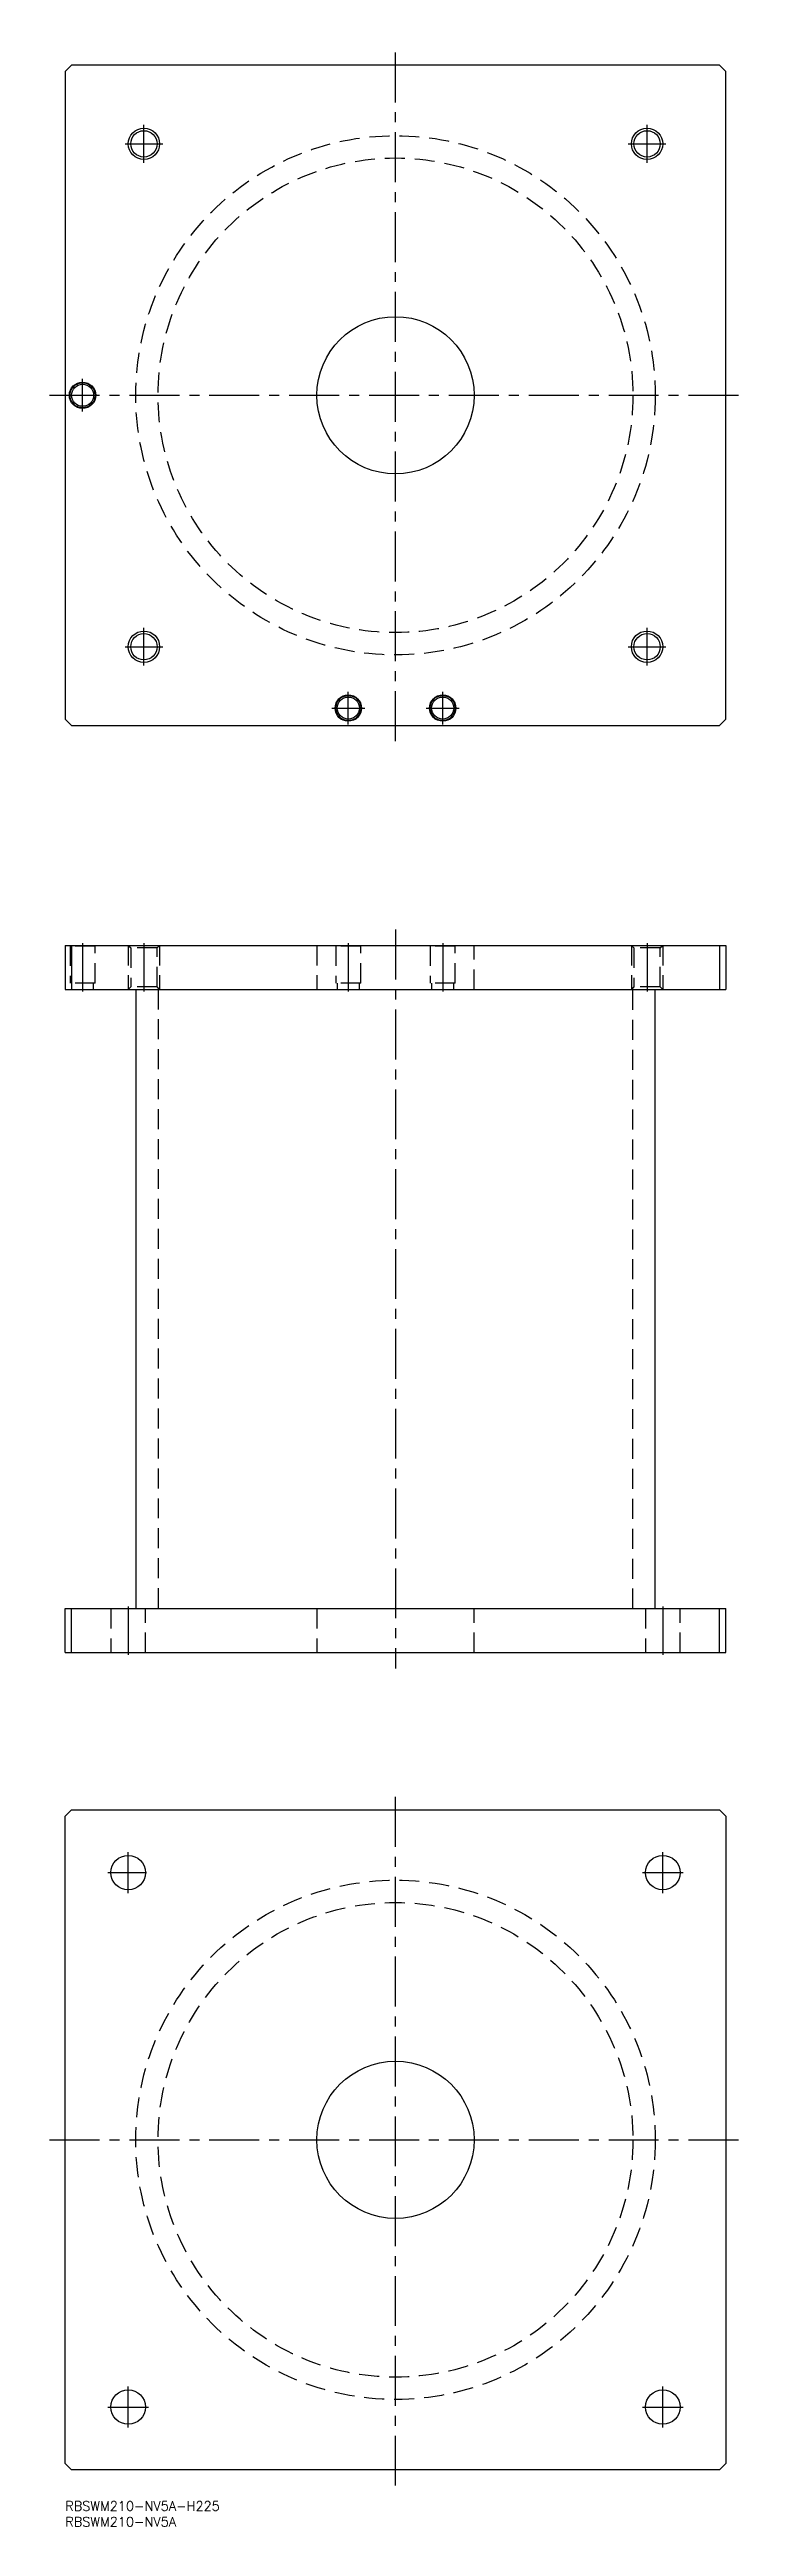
# Model space of a CAD drawing. Extents: x -5 to 215, y -8 to 780.
import ezdxf

# ---------------------------------------------------------------- set-up
doc = ezdxf.new("R2010")
doc.units = 0
doc.header["$LTSCALE"] = 0.5
doc.linetypes.add('CENTER', pattern=[50.8, 31.75, -6.35, 6.35, -6.35])
doc.linetypes.add('DASHED', pattern=[19.05, 12.7, -6.35])
for name, color, linetype in [('MSM_CENTER', 1, 'CENTER'), ('MSM_CONTINUOUS', 7, 'CONTINUOUS'), ('MSM_DASHED', 4, 'DASHED'), ('MSM_NARROW', 5, 'CONTINUOUS'), ('MSM_PART_NUMBER', 7, 'CONTINUOUS')]:
    doc.layers.add(name, color=color, linetype=linetype)
doc.styles.get("Standard").update_dxf_attribs({"font": 'txt.shx', "height": 3, "bigfont": 'bigfont.shx'})

msp = doc.modelspace()

# ---------------------------------------------------------------- linework, layer by layer
at = {"layer": 'MSM_CENTER'}
for p, q in [((105, 560), (105, 780)), ((19, 750), (31, 750)), ((25, 744), (25, 756)), ((179, 750), (191, 750)), ((185, 744), (185, 756)), ((-5, 670), (215, 670)), ((5.5, 664.8), (5.5, 675.2)), ((25, 584), (25, 596)), ((185, 584), (185, 596)), ((19, 590), (31, 590)), ((179, 590), (191, 590)), ((90, 565.3), (90, 575.7)), ((120, 565.3), (120, 575.7)), ((84.8, 570.5), (95.2, 570.5)), ((114.8, 570.5), (125.2, 570.5)), ((105, 500), (105, 265)), ((5.5, 495.7), (5.5, 480.3)), ((25, 495.7), (25, 480.3)), ((90, 495.7), (90, 480.3)), ((120, 495.7), (120, 480.3)), ((185, 495.7), (185, 480.3)), ((20, 284.7), (20, 269.3)), ((190, 284.7), (190, 269.3)), ((105, 5), (105, 225)), ((20, 193.5), (20, 206.5)), ((190, 193.5), (190, 206.5)), ((13.5, 200), (25.775, 200)), ((183.5, 200), (196.5, 200)), ((-5, 115), (215, 115)), ((20, 23.5), (20, 36.5)), ((190, 23.5), (190, 36.5)), ((13.5, 30), (26.5, 30)), ((183.5, 30), (196.5, 30))]:
    msp.add_line(p, q, dxfattribs=at)
at = {"layer": 'MSM_CONTINUOUS'}
for p, q in [((2, 775), (0, 773)), ((0, 773), (0, 567)), ((208, 775), (2, 775)), ((210, 773), (208, 775)), ((210, 567), (210, 773)), ((0, 567), (2, 565)), ((2, 565), (208, 565)), ((208, 565), (210, 567)), ((0, 495), (210, 495)), ((0, 495), (0, 481)), ((2, 495), (2, 481)), ((208, 495), (208, 481)), ((210, 495), (210, 481)), ((0, 481), (210, 481)), ((22.4, 481), (22.4, 284)), ((187.6, 284), (187.6, 481)), ((0, 270), (0, 284)), ((0, 284), (210, 284)), ((2, 270), (2, 284)), ((208, 270), (208, 284)), ((210, 270), (210, 284)), ((0, 270), (210, 270)), ((0, 218), (2, 220)), ((0, 12), (0, 218)), ((2, 220), (208, 220)), ((208, 220), (210, 218)), ((210, 218), (210, 12)), ((2, 10), (0, 12)), ((208, 10), (2, 10)), ((210, 12), (208, 10))]:
    msp.add_line(p, q, dxfattribs=at)
for centre, radius in [((25, 750), 4.188), ((185, 750), 4.188), ((105, 670), 25), ((5.5, 670), 4.2), ((5.5, 670), 4), ((5.5, 670), 3.5), ((25, 590), 4.188), ((185, 590), 4.188), ((90, 570.5), 4.2), ((90, 570.5), 4), ((90, 570.5), 3.5), ((120, 570.5), 4.2), ((120, 570.5), 4), ((120, 570.5), 3.5), ((20, 200), 5.5), ((190, 200), 5.5), ((105, 115), 25), ((20, 30), 5.5), ((190, 30), 5.5)]:
    msp.add_circle(centre, radius, dxfattribs=at)
at = {"layer": 'MSM_DASHED'}
for p, q in [((1.3, 495), (1.5, 494.8)), ((1.5, 494.8), (1.5, 483)), ((9.5, 494.8), (1.5, 494.8)), ((9.5, 494.8), (9.7, 495)), ((9.5, 483), (9.5, 494.8)), ((20, 495), (20.812, 494.188)), ((20, 495), (20, 481)), ((20.812, 494.188), (20.812, 481.812)), ((29.188, 494.188), (20.812, 494.188)), ((29.188, 494.188), (30, 495)), ((29.188, 481.812), (29.188, 494.188)), ((30, 495), (30, 481)), ((80, 495), (80, 481)), ((85.8, 495), (86, 494.8)), ((86, 494.8), (86, 483)), ((94, 494.8), (86, 494.8)), ((94, 494.8), (94.2, 495)), ((94, 483), (94, 494.8)), ((115.8, 495), (116, 494.8)), ((116, 494.8), (116, 483)), ((124, 494.8), (116, 494.8)), ((124, 494.8), (124.2, 495)), ((124, 483), (124, 494.8)), ((130, 481), (130, 495)), ((180, 495), (180.812, 494.188)), ((180, 495), (180, 481)), ((180.812, 494.188), (180.812, 481.812)), ((189.188, 494.188), (180.812, 494.188)), ((189.188, 494.188), (190, 495)), ((189.188, 481.812), (189.188, 494.188)), ((190, 495), (190, 481)), ((9.5, 483), (1.5, 483)), ((9, 481), (9, 483)), ((20.812, 481.812), (20, 481)), ((29.188, 481.812), (20.812, 481.812)), ((30, 481), (29.188, 481.812)), ((29.5, 481), (29.5, 284)), ((94, 483), (86, 483)), ((86.5, 483), (86.5, 481)), ((93.5, 481), (93.5, 483)), ((124, 483), (116, 483)), ((116.5, 483), (116.5, 481)), ((123.5, 481), (123.5, 483)), ((180.812, 481.812), (180, 481)), ((180.5, 284), (180.5, 481)), ((189.188, 481.812), (180.812, 481.812)), ((190, 481), (189.188, 481.812)), ((14.5, 284), (14.5, 270)), ((25.5, 270), (25.5, 284)), ((80, 284), (80, 270)), ((130, 270), (130, 284)), ((184.5, 284), (184.5, 270)), ((195.5, 270), (195.5, 284))]:
    msp.add_line(p, q, dxfattribs=at)
for centre, radius in [((105, 670), 82.6), ((105, 670), 75.5), ((105, 115), 82.6), ((105, 115), 75.5)]:
    msp.add_circle(centre, radius, dxfattribs=at)
at = {"layer": 'MSM_NARROW'}
for centre in [(25, 750), (185, 750), (25, 590), (185, 590)]:
    msp.add_circle(centre, 5, dxfattribs=at)

# ---------------------------------------------------------------- texts
at = {"layer": 'MSM_PART_NUMBER'}
for s, p in [('RBSWM210-NV5A-H225', (0, -3)), ('RBSWM210-NV5A', (0, -8))]:
    msp.add_text(s, height=3, dxfattribs=at).set_placement(p)

doc.saveas('drawing.dxf')
